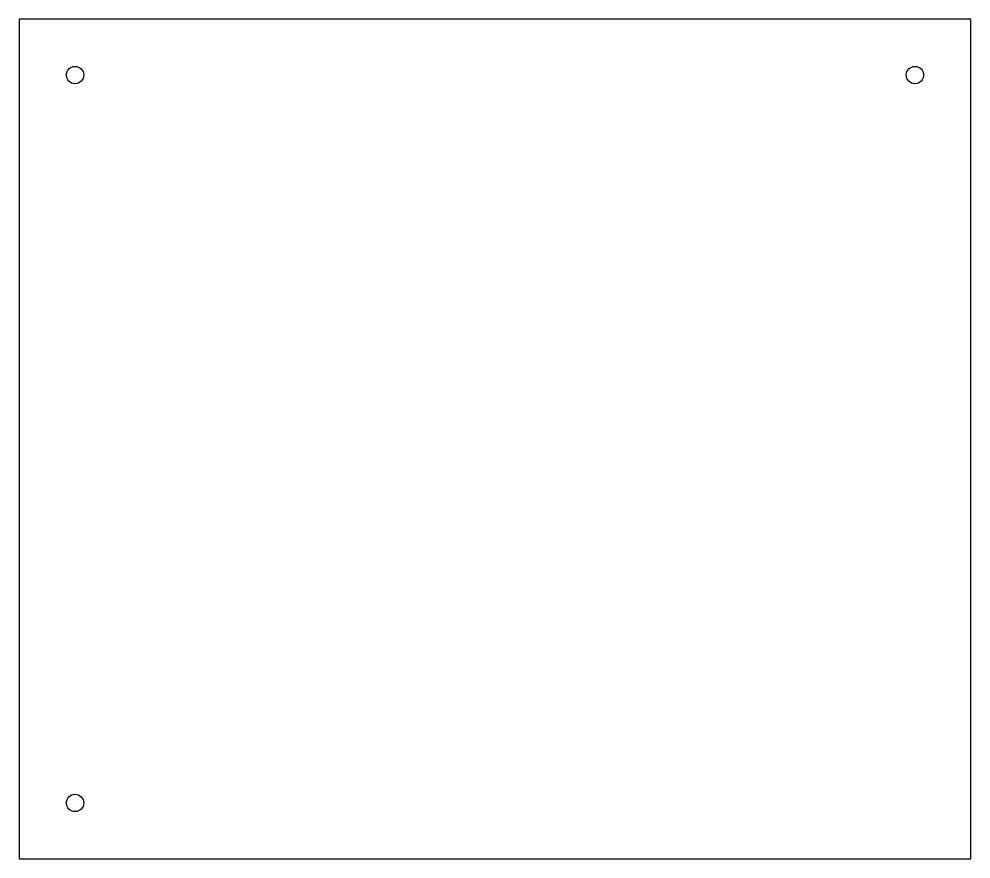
# Model space of a CAD drawing. Header units: millimetres. Extents: x 0 to 170, y 0 to 150.
import ezdxf

# ---------------------------------------------------------------- set-up
doc = ezdxf.new("R2010")
doc.units = ezdxf.units.MM
doc.layers.add('Sketch', color=7, linetype='CONTINUOUS')

msp = doc.modelspace()

# ---------------------------------------------------------------- linework, layer by layer
at = {"layer": 'Sketch'}
for p, q in [((170, 150), (0, 150)), ((0, 150), (0, 0)), ((170, 0), (170, 150)), ((0, 0), (170, 0))]:
    msp.add_line(p, q, dxfattribs=at)
for centre in [(10, 140), (160, 140), (10, 10)]:
    msp.add_circle(centre, 1.55, dxfattribs=at)

doc.saveas('drawing.dxf')
